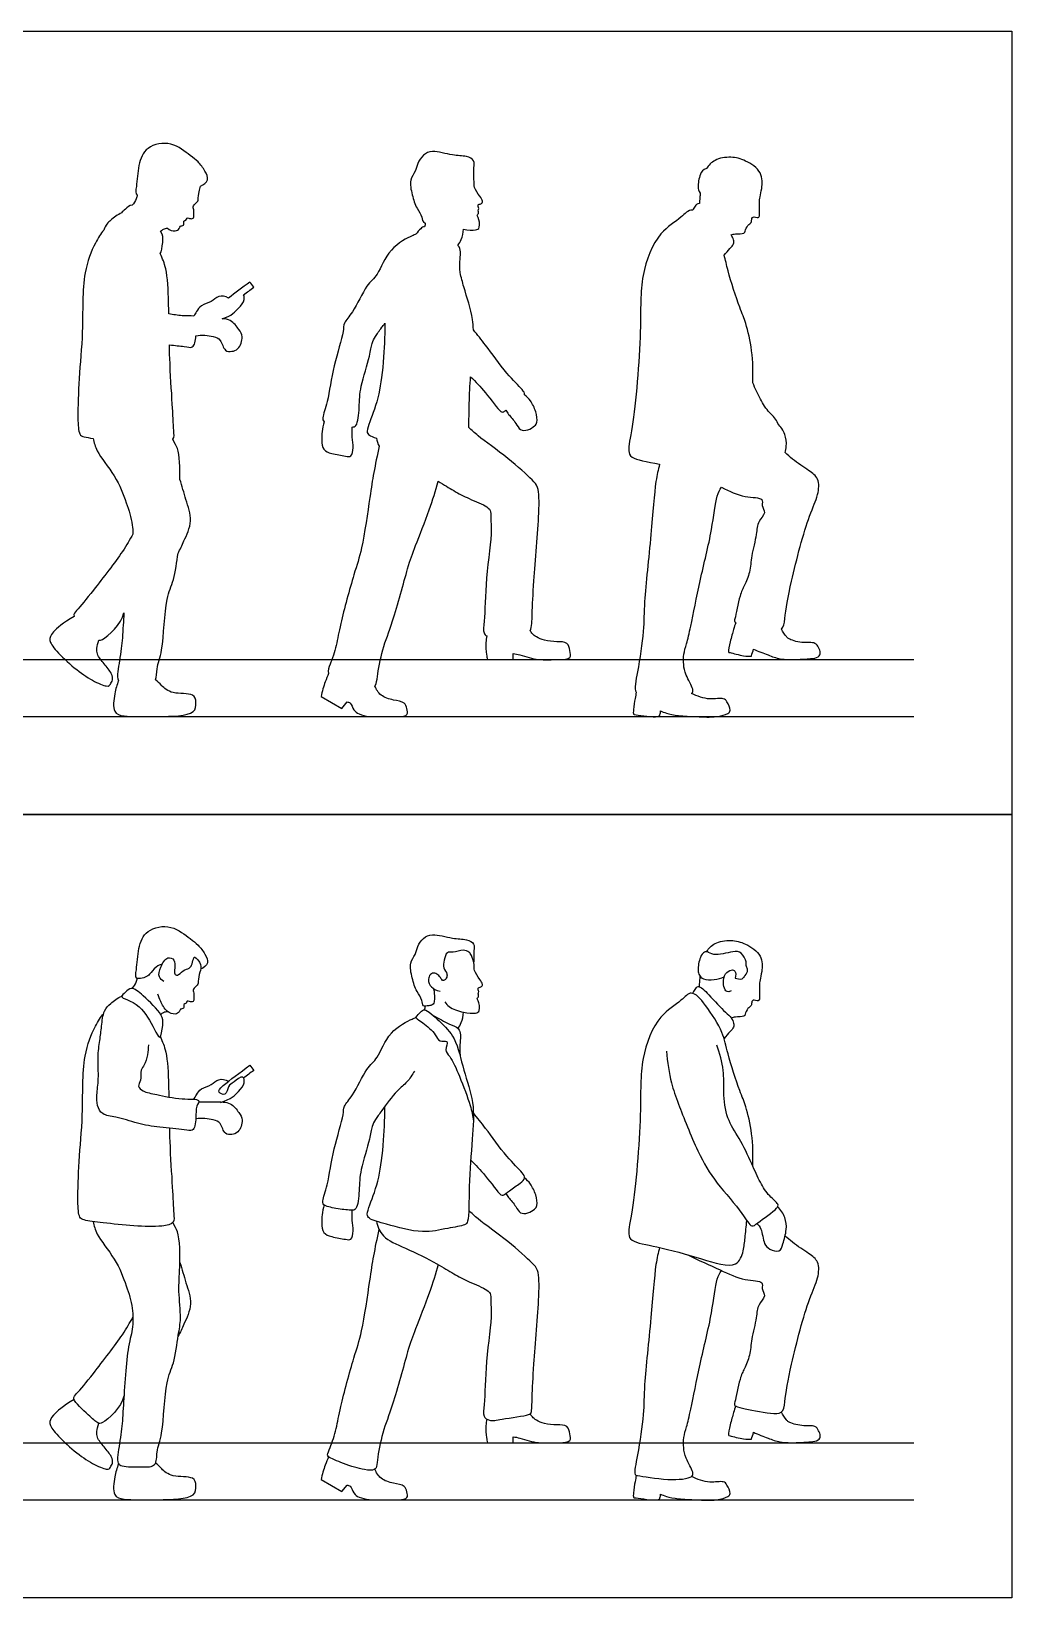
# Model space of a CAD drawing. Header units: millimetres. Extents: x 10.5 to 29.6, y 6 to 18.8.
# Drawn here: x 26.556 to 29.611, y 5.966 to 10.843 of the extents above; entities that cross this region are included whole.
import ezdxf

# ---------------------------------------------------------------- set-up
doc = ezdxf.new("R2010")
doc.units = ezdxf.units.MM
for name, color, linetype, true_color in [('AG-DIAGRAM', 7, 'Continuous', 0xfecc66), ('AG-GUIDE', 7, 'Continuous', 0xcccccc), ('AG-OUTLINE', 7, 'Continuous', 0x8000ff), ('AG-PEOPLE', 7, 'Continuous', 0x66ccff), ('X-VPRT', 6, 'Continuous', 0xff00ff)]:
    doc.layers.add(name, color=color, linetype=linetype, true_color=true_color)

msp = doc.modelspace()

# ---------------------------------------------------------------- linework, layer by layer
at = {"layer": 'AG-DIAGRAM'}
for p, q in [((20.4669, 8.7089), (29.3061, 8.7089)), ((20.4669, 6.2705), (29.3061, 6.2705))]:
    msp.add_line(p, q, dxfattribs=at)
at = {"layer": 'AG-GUIDE'}
for p, q in [((20.4669, 8.8867), (29.3061, 8.8867)), ((20.4669, 6.4483), (29.3061, 6.4483))]:
    msp.add_line(p, q, dxfattribs=at)
at = {"layer": 'AG-OUTLINE'}
for points in [[(27.4592, 8.7716), (27.5244, 8.7342)], [(27.5244, 8.7342), (27.5403, 8.7547)]]:
    msp.add_lwpolyline(points, dxfattribs=at)
for points, knots in [([(27.084, 10.3607), (27.0928, 10.3646), (27.1121, 10.3791), (27.0979, 10.4088), (27.0766, 10.4378), (27.0505, 10.4558), (26.9943, 10.5027), (26.9126, 10.4867), (26.8878, 10.4263), (26.886, 10.3644), (26.8797, 10.3367), (26.8862, 10.3327)], [-4.523717, -4.523717, -4.523717, -4.523717, -4.21559, -3.910239, -3.567328, -3.242212, -2.762706, -2.274379, -1.828509, -1.363153, -1.078795, -1.078795, -1.078795, -1.078795]), ([(27.9348, 10.3836), (27.9349, 10.3891), (27.9352, 10.4003), (27.9343, 10.4186), (27.9391, 10.4418), (27.9101, 10.4558), (27.8687, 10.4545), (27.8068, 10.4741), (27.7774, 10.4591), (27.7584, 10.4321), (27.7544, 10.4056), (27.7329, 10.3798), (27.7428, 10.3327), (27.7554, 10.2917), (27.7759, 10.2668), (27.7744, 10.2498), (27.7833, 10.2457)], [-5.556277, -5.556277, -5.556277, -5.556277, -5.318918, -5.06555, -4.802919, -4.505957, -4.11809, -3.654942, -3.333975, -3.008214, -2.709348, -2.386448, -1.991243, -1.602254, -1.273266, -1.02897, -1.02897, -1.02897, -1.02897]), ([(28.737, 10.2089), (28.7413, 10.21), (28.7488, 10.2128), (28.7788, 10.2118), (28.78, 10.2211), (28.7876, 10.2393), (28.7999, 10.2468), (28.8003, 10.2536), (28.8028, 10.2695), (28.8247, 10.2569), (28.8263, 10.2792), (28.8244, 10.308), (28.8264, 10.3278), (28.8335, 10.354), (28.8355, 10.4069), (28.7821, 10.4417), (28.7374, 10.4539), (28.6842, 10.4453), (28.667, 10.4255), (28.6601, 10.4154)], [-4.769434, -4.769434, -4.769434, -4.769434, -4.558585, -4.262767, -4.107294, -3.854503, -3.645616, -3.496564, -3.303695, -3.074432, -2.849199, -2.531401, -2.279141, -1.982906, -1.585036, -1.147693, -0.752336, -0.34682, 0, 0, 0, 0]), ([(28.6601, 10.4154), (28.6492, 10.4114), (28.638, 10.3979), (28.6319, 10.3579), (28.6352, 10.3467), (28.6403, 10.3387)], [2.742166, 2.742166, 2.742166, 2.742166, 3.062358, 3.506549, 3.785784, 3.785784, 3.785784, 3.785784]), ([(26.9803, 10.2296), (26.9879, 10.2234), (27.0044, 10.2184), (27.0186, 10.227), (27.0188, 10.2382), (27.0339, 10.2363), (27.0292, 10.2536), (27.0396, 10.2526), (27.0413, 10.2633), (27.0491, 10.2596), (27.0626, 10.2579), (27.0629, 10.2714), (27.064, 10.2864), (27.0575, 10.3001), (27.0762, 10.3106), (27.0765, 10.324), (27.079, 10.3421), (27.084, 10.3607)], [-6.6484, -6.6484, -6.6484, -6.6484, -6.351095, -6.127901, -5.954505, -5.767684, -5.563013, -5.407187, -5.241499, -5.086848, -4.887886, -4.694797, -4.457304, -4.247945, -4.001071, -3.788546, -3.475287, -3.475287, -3.475287, -3.475287]), ([(27.9031, 10.2267), (27.9178, 10.2235), (27.9398, 10.2223), (27.9565, 10.2299), (27.951, 10.2633), (27.9434, 10.2691), (27.9528, 10.2769), (27.9462, 10.2843), (27.9531, 10.2905), (27.9442, 10.3042), (27.9589, 10.3037), (27.9642, 10.3147), (27.9538, 10.3296), (27.9334, 10.3566), (27.9371, 10.3672), (27.9348, 10.3836)], [0.656167, 0.656167, 0.656167, 0.656167, 1.020836, 1.243303, 1.570122, 1.733301, 1.907717, 2.066576, 2.226342, 2.423666, 2.608881, 2.789969, 3.039382, 3.375373, 3.621451, 3.621451, 3.621451, 3.621451]), ([(26.8705, 10.3011), (26.8612, 10.3007), (26.8517, 10.2897), (26.8393, 10.2807), (26.8381, 10.2774)], [-0.5416748, -0.5416748, -0.5416748, -0.5416748, -0.2573467, -0.0228795, -0.0228795, -0.0228795, -0.0228795]), ([(26.8862, 10.3327), (26.8858, 10.3287), (26.8838, 10.3194), (26.8759, 10.3067), (26.8705, 10.3011)], [-0.4628835, -0.4628835, -0.4628835, -0.4628835, -0.2767603, 0, 0, 0, 0]), ([(28.6381, 10.3063), (28.6301, 10.3064), (28.6246, 10.2971), (28.6191, 10.2901), (28.6171, 10.2859)], [-0.4811045, -0.4811045, -0.4811045, -0.4811045, -0.2451627, 0, 0, 0, 0]), ([(28.6403, 10.3387), (28.64, 10.3338), (28.6394, 10.324), (28.6385, 10.3122), (28.6381, 10.3063)], [-0.461157, -0.461157, -0.461157, -0.461157, -0.2409336, 0, 0, 0, 0]), ([(26.8381, 10.2774), (26.8255, 10.2716), (26.802, 10.2541), (26.7888, 10.2405), (26.782, 10.2231)], [-9.5992691, -9.5992691, -9.5992691, -9.5992691, -9.2356886, -8.8964572, -8.8964572, -8.8964572, -8.8964572]), ([(27.7833, 10.2457), (27.7835, 10.2438), (27.7835, 10.2401), (27.7823, 10.2361), (27.7815, 10.2342)], [-0.2772294, -0.2772294, -0.2772294, -0.2772294, -0.1429034, 0, 0, 0, 0]), ([(28.6171, 10.2859), (28.602, 10.2865), (28.5798, 10.2576), (28.5063, 10.2183), (28.4501, 10.0745), (28.4595, 9.9143), (28.4342, 9.6195), (28.4135, 9.5401), (28.426, 9.51), (28.473, 9.5033), (28.5139, 9.4946)], [3.588314, 3.588314, 3.588314, 3.588314, 3.954439, 4.482075, 5.173382, 5.946021, 6.95299, 7.461171, 7.737761, 8.260112, 8.260112, 8.260112, 8.260112]), ([(26.782, 10.2231), (26.7734, 10.2133), (26.7498, 10.1744), (26.7138, 10.0863), (26.7189, 9.9048), (26.7041, 9.7672), (26.7007, 9.6455), (26.7034, 9.5873), (26.7188, 9.5797), (26.7381, 9.5766), (26.7496, 9.575)], [-8.727927, -8.727927, -8.727927, -8.727927, -8.408313, -7.86705, -7.101893, -6.407566, -5.772708, -5.365731, -5.137014, -4.893466, -4.893466, -4.893466, -4.893466]), ([(26.958, 10.1503), (26.9621, 10.1547), (26.9673, 10.191), (26.9668, 10.2077), (26.9595, 10.2202)], [-2.0521648, -2.0521648, -2.0521648, -2.0521648, -1.7304161, -1.3895742, -1.3895742, -1.3895742, -1.3895742]), ([(26.9595, 10.2202), (26.9622, 10.2228), (26.9684, 10.2272), (26.9763, 10.2292), (26.9803, 10.2296)], [0, 0, 0, 0, 0.1918265, 0.3898134, 0.3898134, 0.3898134, 0.3898134]), ([(27.755, 10.2107), (27.7508, 10.2091), (27.7417, 10.2059), (27.6664, 10.1677), (27.6385, 10.0822), (27.5985, 10.0537), (27.5613, 9.968), (27.5284, 9.9359), (27.5309, 9.9047), (27.4952, 9.7987), (27.4827, 9.6949), (27.4631, 9.6416), (27.4645, 9.6306), (27.4691, 9.6267)], [-9.366585, -9.366585, -9.366585, -9.366585, -9.155972, -8.647768, -8.110564, -7.707977, -7.157284, -6.781822, -6.482579, -5.879986, -5.266098, -4.851842, -4.64944, -4.64944, -4.64944, -4.64944]), ([(27.7815, 10.2342), (27.7765, 10.2347), (27.7695, 10.2272), (27.7586, 10.2173), (27.755, 10.2107)], [-0.4804116, -0.4804116, -0.4804116, -0.4804116, -0.2716809, 0, 0, 0, 0]), ([(27.8857, 10.1762), (27.8897, 10.1819), (27.8971, 10.1939), (27.9025, 10.2157), (27.9031, 10.2267)], [0, 0, 0, 0, 0.261607, 0.5910874, 0.5910874, 0.5910874, 0.5910874]), ([(28.7146, 10.1456), (28.7211, 10.1522), (28.7324, 10.1661), (28.7461, 10.1794), (28.7454, 10.1937), (28.7405, 10.2041), (28.737, 10.2089)], [-2.5672525, -2.5672525, -2.5672525, -2.5672525, -2.2647343, -2.0221136, -1.8178962, -1.5789607, -1.5789607, -1.5789607, -1.5789607]), ([(26.9849, 9.9627), (26.9847, 9.9743), (26.9836, 10.0291), (26.9803, 10.1017), (26.9651, 10.1351), (26.958, 10.1503)], [-1.15354, -1.15354, -1.15354, -1.15354, -0.998365, -0.406993, 0, 0, 0, 0]), ([(27.8923, 10.0913), (27.8916, 10.1054), (27.891, 10.1336), (27.8955, 10.1553), (27.891, 10.1705), (27.8857, 10.1762)], [-1.6557653, -1.6557653, -1.6557653, -1.6557653, -1.2789516, -1.0057264, -0.7409703, -0.7409703, -0.7409703, -0.7409703]), ([(28.8039, 9.7486), (28.8058, 9.7818), (28.8038, 9.8459), (28.784, 9.9344), (28.763, 9.9813), (28.7278, 10.0889), (28.7193, 10.1307), (28.7146, 10.1456)], [0, 0, 0, 0, 0.571698, 1.103036, 1.525579, 2.151107, 2.493263, 2.493263, 2.493263, 2.493263]), ([(27.2179, 10.0222), (27.2285, 10.03), (27.2391, 10.0379), (27.2497, 10.0457), (27.2457, 10.0511), (27.2417, 10.0566), (27.2377, 10.062), (27.2142, 10.0446), (27.1906, 10.0271), (27.1713, 10.0122)], [-0.5788311, -0.5788311, -0.5788311, -0.5788311, -0.448875, -0.448875, -0.448875, -0.3825091, -0.3825091, -0.3825091, -0.0940415, -0.0940415, -0.0940415, -0.0940415]), ([(27.9338, 9.9132), (27.9335, 9.9241), (27.9299, 9.9698), (27.9085, 10.026), (27.8962, 10.0767), (27.8923, 10.0913)], [-2.748469, -2.748469, -2.748469, -2.748469, -2.568371, -1.980889, -1.732727, -1.732727, -1.732727, -1.732727]), ([(27.1713, 10.0122), (27.1612, 10.0173), (27.138, 10.0218), (27.119, 9.9983), (27.0845, 9.992), (27.0709, 9.9699), (27.0651, 9.9608), (27.0627, 9.9559)], [-1.455202, -1.455202, -1.455202, -1.455202, -1.144506, -0.841789, -0.510871, -0.229695, 0, 0, 0, 0]), ([(27.1511, 9.9474), (27.181, 9.9571), (27.2012, 9.9805), (27.2218, 10.0018), (27.2201, 10.0187), (27.2179, 10.0222)], [-2.2972809, -2.2972809, -2.2972809, -2.2972809, -1.9171549, -1.5905599, -1.4176359, -1.4176359, -1.4176359, -1.4176359]), ([(27.0627, 9.9559), (27.0529, 9.9567), (27.0248, 9.9561), (26.9982, 9.9602), (26.9849, 9.9627)], [-2.8534275, -2.8534275, -2.8534275, -2.8534275, -2.621787, -2.3662429, -2.3662429, -2.3662429, -2.3662429]), ([(27.0691, 9.8945), (27.0867, 9.8986), (27.1232, 9.8933), (27.1476, 9.8844), (27.1573, 9.8448), (27.1816, 9.8456), (27.2034, 9.8508), (27.2191, 9.8928), (27.2027, 9.914), (27.1826, 9.9435), (27.1602, 9.9469), (27.1511, 9.9474)], [-3.365764, -3.365764, -3.365764, -3.365764, -2.944571, -2.660038, -2.323516, -2.06912, -1.805507, -1.449906, -1.158766, -0.803539, -0.582138, -0.582138, -0.582138, -0.582138]), ([(27.5558, 9.6105), (27.5609, 9.6106), (27.5738, 9.6139), (27.579, 9.6771), (27.5794, 9.7356), (27.6125, 9.8293), (27.616, 9.87), (27.6292, 9.8938), (27.6419, 9.9117), (27.6546, 9.929), (27.6579, 9.9334)], [-3.871631, -3.871631, -3.871631, -3.871631, -3.684262, -3.25349, -2.786265, -2.221294, -1.857188, -1.576204, -1.238793, -1.130559, -1.130559, -1.130559, -1.130559]), ([(27.6579, 9.9334), (27.6579, 9.917), (27.6576, 9.8839), (27.6504, 9.761), (27.6306, 9.6719), (27.5984, 9.5996), (27.6069, 9.5849), (27.6221, 9.579), (27.6317, 9.576)], [-8.970678, -8.970678, -8.970678, -8.970678, -8.568636, -7.942572, -7.364477, -6.881439, -6.664104, -6.443192, -6.443192, -6.443192, -6.443192]), ([(28.0933, 9.7111), (28.094, 9.716), (28.0844, 9.7308), (28.0341, 9.778), (27.9729, 9.866), (27.9466, 9.8972), (27.9338, 9.9132)], [2.040962, 2.040962, 2.040962, 2.040962, 2.278722, 2.757522, 3.355959, 3.804972, 3.804972, 3.804972, 3.804972]), ([(26.9867, 9.8661), (27.0035, 9.8646), (27.0349, 9.8617), (27.059, 9.8552), (27.067, 9.8729), (27.0688, 9.8866), (27.0691, 9.8945)], [-4.739984, -4.739984, -4.739984, -4.739984, -4.42548, -4.137191, -3.910254, -3.66376, -3.66376, -3.66376, -3.66376]), ([(26.9977, 9.5728), (27.0026, 9.5792), (26.9991, 9.6037), (26.9961, 9.6883), (26.9889, 9.7857), (26.987, 9.8523), (26.9867, 9.8661)], [-3.257516, -3.257516, -3.257516, -3.257516, -2.959931, -2.437706, -1.749376, -1.571453, -1.571453, -1.571453, -1.571453]), ([(27.9194, 9.6094), (27.9203, 9.6307), (27.9203, 9.6869), (27.9233, 9.7403), (27.9252, 9.7671)], [-4.2295079, -4.2295079, -4.2295079, -4.2295079, -3.8756351, -3.4938566, -3.4938566, -3.4938566, -3.4938566]), ([(27.9252, 9.7671), (27.9411, 9.7508), (27.9692, 9.7233), (28.0166, 9.6571), (28.0259, 9.6561), (28.0319, 9.6603), (28.0353, 9.6629)], [0, 0, 0, 0, 0.473181, 0.970403, 1.127031, 1.268795, 1.268795, 1.268795, 1.268795]), ([(28.0353, 9.6629), (28.0379, 9.6585), (28.0429, 9.6495), (28.0674, 9.6229), (28.0775, 9.5992), (28.1046, 9.5994), (28.1247, 9.6135), (28.1348, 9.6251), (28.1296, 9.6598), (28.1129, 9.6928), (28.1, 9.7055), (28.0933, 9.7111)], [0, 0, 0, 0, 0.224523, 0.567441, 0.84835, 1.12302, 1.404225, 1.616704, 1.944449, 2.296702, 2.590185, 2.590185, 2.590185, 2.590185]), ([(28.8819, 9.6211), (28.879, 9.6356), (28.8527, 9.6553), (28.8272, 9.6961), (28.8124, 9.7298), (28.8039, 9.7486)], [4.248513, 4.248513, 4.248513, 4.248513, 4.634538, 5.092546, 5.550842, 5.550842, 5.550842, 5.550842]), ([(27.4691, 9.6267), (27.466, 9.6168), (27.4617, 9.5961), (27.4609, 9.5703), (27.4642, 9.5373), (27.4926, 9.5269), (27.5338, 9.5203), (27.5549, 9.5159), (27.5609, 9.548), (27.5554, 9.5784), (27.5557, 9.5999), (27.5558, 9.6105)], [0, 0, 0, 0, 0.319183, 0.616274, 0.92531, 1.226562, 1.603607, 1.837231, 2.131468, 2.459719, 2.782445, 2.782445, 2.782445, 2.782445]), ([(28.111, 8.9762), (28.1162, 8.9883), (28.1167, 9.0361), (28.1216, 9.132), (28.1396, 9.3361), (28.1385, 9.4228), (28.1158, 9.448), (28.042, 9.5154), (27.9484, 9.5808), (27.929, 9.6005), (27.9194, 9.6094)], [6.631971, 6.631971, 6.631971, 6.631971, 7.033816, 7.632519, 8.484186, 9.008781, 9.323375, 9.911572, 10.542915, 10.910119, 10.910119, 10.910119, 10.910119]), ([(28.905, 9.5307), (28.9065, 9.5373), (28.9104, 9.5578), (28.9068, 9.5883), (28.8914, 9.6118), (28.8819, 9.6211)], [1.7476562, 1.7476562, 1.7476562, 1.7476562, 1.916809, 2.2677291, 2.6299853, 2.6299853, 2.6299853, 2.6299853]), ([(26.7496, 9.575), (26.7526, 9.5618), (26.7573, 9.5332), (26.8208, 9.459), (26.8529, 9.3764), (26.8703, 9.32), (26.8728, 9.2866), (26.873, 9.2773)], [0, 0, 0, 0, 0.365102, 0.921594, 1.469153, 1.954638, 2.148174, 2.148174, 2.148174, 2.148174]), ([(27.0193, 9.4476), (27.0199, 9.4818), (27.0181, 9.542), (27.0036, 9.5587), (26.9977, 9.5728)], [10.0054942, 10.0054942, 10.0054942, 10.0054942, 10.5343404, 10.7811953, 10.7811953, 10.7811953, 10.7811953]), ([(27.6403, 9.5504), (27.6341, 9.5232), (27.6225, 9.4656), (27.6112, 9.3926), (27.588, 9.2285), (27.5616, 9.1559), (27.5185, 8.9983), (27.5087, 8.9343), (27.4897, 8.8742), (27.4799, 8.8536), (27.4827, 8.8429)], [-9.522228, -9.522228, -9.522228, -9.522228, -8.980515, -8.453618, -7.708309, -7.151718, -6.410583, -5.913618, -5.448888, -5.156242, -5.156242, -5.156242, -5.156242]), ([(28.8934, 8.9816), (28.9018, 8.9873), (28.9034, 9.0208), (28.9235, 9.1347), (28.9758, 9.3328), (29.0091, 9.394), (29.0124, 9.4519), (28.9774, 9.4763), (28.9356, 9.5038), (28.9124, 9.5238), (28.905, 9.5307)], [5.994645, 5.994645, 5.994645, 5.994645, 6.321746, 6.931735, 7.756882, 8.242068, 8.640109, 8.996434, 9.445169, 9.666023, 9.666023, 9.666023, 9.666023]), ([(28.5139, 9.4946), (28.5096, 9.4769), (28.4992, 9.4384), (28.4887, 9.2731), (28.464, 9.0686), (28.4663, 8.9774), (28.4476, 8.8566), (28.4344, 8.7953), (28.4414, 8.785)], [0, 0, 0, 0, 0.436673, 1.197097, 2.051303, 2.622124, 3.287112, 3.749081, 3.749081, 3.749081, 3.749081]), ([(27.0139, 9.2176), (27.0206, 9.23), (27.0316, 9.2556), (27.0623, 9.3195), (27.0367, 9.3847), (27.0264, 9.4269), (27.0193, 9.4476)], [-1.773152, -1.773152, -1.773152, -1.773152, -1.400977, -0.934746, -0.464593, 0, 0, 0, 0]), ([(27.6271, 8.804), (27.6326, 8.8132), (27.6343, 8.8368), (27.6503, 8.9238), (27.6844, 9.0025), (27.7282, 9.1726), (27.7515, 9.238), (27.7991, 9.354), (27.8155, 9.4115), (27.8238, 9.4415)], [-3.908331, -3.908331, -3.908331, -3.908331, -3.61063, -3.067393, -2.492417, -1.726361, -1.212639, -0.569771, 0, 0, 0, 0]), ([(27.8238, 9.4415), (27.8427, 9.4308), (27.8727, 9.4116), (27.9184, 9.3873), (27.9766, 9.3651), (27.9898, 9.3477), (27.9862, 9.3204), (27.9937, 9.2876), (27.9709, 9.1382), (27.97, 9.0117), (27.9623, 8.9723), (27.972, 8.9622), (27.9757, 8.9599)], [1.541519, 1.541519, 1.541519, 1.541519, 1.961138, 2.383917, 2.829413, 3.080052, 3.359745, 3.684221, 4.389393, 5.053268, 5.39935, 5.557745, 5.557745, 5.557745, 5.557745]), ([(28.6135, 8.7813), (28.6181, 8.7847), (28.6198, 8.7961), (28.5938, 8.8386), (28.5883, 8.8698), (28.5878, 8.9038), (28.5989, 8.9375), (28.6128, 8.9947), (28.639, 9.1363), (28.6779, 9.2823), (28.6887, 9.395), (28.7016, 9.4141), (28.7064, 9.4229)], [4.855537, 4.855537, 4.855537, 4.855537, 5.064541, 5.462608, 5.795019, 6.12053, 6.453485, 6.885748, 7.573389, 8.30685, 8.897276, 9.213047, 9.213047, 9.213047, 9.213047]), ([(28.7064, 9.4229), (28.7321, 9.4107), (28.7737, 9.3895), (28.8408, 9.3921), (28.8296, 9.3652), (28.8482, 9.3421), (28.8176, 9.3165), (28.8174, 9.2748), (28.7986, 9.2095), (28.7973, 9.1601), (28.7781, 9.1161), (28.763, 9.0884), (28.7498, 9.0141), (28.746, 9.0053), (28.7512, 9.0009)], [0.629546, 0.629546, 0.629546, 0.629546, 1.135042, 1.554875, 1.800646, 2.08381, 2.410508, 2.783368, 3.259966, 3.674278, 4.059724, 4.403867, 4.874082, 5.058401, 5.058401, 5.058401, 5.058401]), ([(26.873, 9.2773), (26.8626, 9.2588), (26.8425, 9.2218), (26.7521, 9.1043), (26.7011, 9.0416), (26.6876, 9.0294), (26.6898, 9.0208)], [-3.558986, -3.558986, -3.558986, -3.558986, -3.096096, -2.384126, -1.858986, -1.609079, -1.609079, -1.609079, -1.609079]), ([(26.9436, 8.8234), (26.9474, 8.8322), (26.9463, 8.8653), (26.9688, 8.9149), (26.9719, 9.0782), (27.0023, 9.1293), (27.0099, 9.1924), (27.0139, 9.2176)], [6.025754, 6.025754, 6.025754, 6.025754, 6.326292, 6.774963, 7.492277, 7.954638, 8.468324, 8.468324, 8.468324, 8.468324]), ([(26.7668, 8.9471), (26.7699, 8.9461), (26.785, 8.9479), (26.8377, 8.9972), (26.845, 9.0319)], [-0.7546021, -0.7546021, -0.7546021, -0.7546021, -0.5905156, 0, 0, 0, 0]), ([(26.845, 9.0319), (26.8442, 9.0181), (26.8413, 8.9688), (26.8389, 8.9264), (26.8255, 8.8518), (26.8244, 8.8282), (26.8284, 8.8204)], [3.48252, 3.48252, 3.48252, 3.48252, 3.660399, 4.164553, 4.665784, 4.969862, 4.969862, 4.969862, 4.969862]), ([(27.9757, 8.9599), (27.9743, 8.9531), (27.9716, 8.9403), (27.974, 8.9018), (27.9764, 8.8919), (27.9776, 8.8867), (28.0044, 8.8867), (28.0313, 8.8867), (28.0582, 8.8867), (28.0582, 8.8929), (28.0582, 8.899), (28.0582, 8.9051), (28.0651, 8.904), (28.0787, 8.9015), (28.1093, 8.8922), (28.137, 8.8846), (28.1989, 8.8866), (28.2397, 8.8879), (28.2347, 8.9148), (28.2291, 8.9421), (28.1926, 8.9416), (28.1561, 8.9445), (28.1303, 8.9555), (28.1178, 8.9664), (28.113, 8.9729), (28.111, 8.9762)], [0, 0, 0, 0, 0.260411, 0.609121, 0.837817, 0.837817, 0.837817, 1.351968, 1.351968, 1.351968, 1.597893, 1.597893, 1.597893, 1.860405, 2.176511, 2.488699, 2.948146, 3.278957, 3.540159, 3.822545, 4.145379, 4.501487, 4.801047, 5.029396, 5.224993, 5.224993, 5.224993, 5.224993]), ([(28.7512, 9.0009), (28.7488, 8.9942), (28.7439, 8.98), (28.7342, 8.9444), (28.7254, 8.9092), (28.7346, 8.9083), (28.7774, 8.8961), (28.792, 8.8972), (28.8002, 8.8975), (28.8023, 8.9047), (28.8044, 8.9119), (28.8065, 8.9191), (28.8213, 8.9122), (28.852, 8.9007), (28.8894, 8.8865), (28.9396, 8.8863), (28.9823, 8.889), (29.0089, 8.8919), (29.017, 8.9082), (29.0088, 8.9242), (28.9994, 8.9424), (28.9575, 8.9358), (28.915, 8.9502), (28.9093, 8.9579), (28.8972, 8.9731), (28.8934, 8.9816)], [0, 0, 0, 0, 0.265938, 0.628459, 0.950127, 1.090676, 1.466611, 1.750479, 1.750479, 1.750479, 2.022112, 2.022112, 2.022112, 2.422781, 2.784834, 3.188795, 3.570548, 3.853717, 4.069979, 4.307212, 4.54238, 4.907764, 5.283335, 5.462673, 5.765779, 5.765779, 5.765779, 5.765779]), ([(27.4827, 8.8429), (27.4789, 8.8344), (27.4715, 8.817), (27.4625, 8.7869), (27.4592, 8.7716)], [0, 0, 0, 0, 0.3042693, 0.697096, 0.697096, 0.697096, 0.697096]), ([(26.8284, 8.8204), (26.8229, 8.8075), (26.8157, 8.7828), (26.8081, 8.7196), (26.85, 8.7078), (26.9462, 8.7093), (27.0683, 8.7105), (27.0698, 8.7523), (27.0665, 8.7836), (26.9918, 8.7772), (26.9587, 8.8082), (26.9509, 8.8185), (26.9436, 8.8234)], [0, 0, 0, 0, 0.371944, 0.794727, 1.120054, 1.706469, 2.310489, 2.617761, 2.900328, 3.279649, 3.638506, 4.023787, 4.023787, 4.023787, 4.023787]), ([(27.5403, 8.7547), (27.5436, 8.7539), (27.5518, 8.7529), (27.5604, 8.7277), (27.5776, 8.7157), (27.6106, 8.7074), (27.6533, 8.7099), (27.6988, 8.7078), (27.7316, 8.7113), (27.727, 8.7345), (27.7202, 8.7546), (27.684, 8.7598), (27.6433, 8.7718), (27.6311, 8.7935), (27.6271, 8.804)], [0, 0, 0, 0, 0.181829, 0.463034, 0.723562, 1.050456, 1.429314, 1.827773, 2.12013, 2.363724, 2.614286, 2.948353, 3.319683, 3.653158, 3.653158, 3.653158, 3.653158]), ([(28.4414, 8.785), (28.44, 8.7784), (28.4373, 8.7657), (28.4324, 8.7324), (28.4313, 8.7146), (28.441, 8.7153), (28.5094, 8.704), (28.5154, 8.7145), (28.5175, 8.7226), (28.5169, 8.7264)], [0, 0, 0, 0, 0.256981, 0.594909, 0.812433, 0.972659, 1.443033, 1.621244, 1.814843, 1.814843, 1.814843, 1.814843]), ([(28.5169, 8.7264), (28.5228, 8.7238), (28.5353, 8.7187), (28.5746, 8.7103), (28.6286, 8.7094), (28.6893, 8.7054), (28.7261, 8.717), (28.7377, 8.728), (28.7242, 8.756), (28.713, 8.7689), (28.6671, 8.7588), (28.6311, 8.7723), (28.6135, 8.7813)], [0, 0, 0, 0, 0.25119, 0.606841, 1.035921, 1.488962, 1.834884, 2.034584, 2.337371, 2.561494, 2.932602, 3.373537, 3.373537, 3.373537, 3.373537])]:
    msp.add_open_spline(points, degree=3, knots=knots, dxfattribs=at)
for points in [[(27.6317, 9.576), (27.6338, 9.5673), (27.6364, 9.5585), (27.6403, 9.5504)], [(26.6898, 9.0208), (26.6538, 9.0005), (26.6188, 8.9674), (26.6101, 8.9481), (26.628, 8.9178), (26.6915, 8.8575), (26.7485, 8.8189), (26.7973, 8.7991), (26.8023, 8.8101), (26.8106, 8.8221), (26.8102, 8.841), (26.783, 8.8741), (26.7578, 8.9024), (26.7605, 8.927), (26.7668, 8.9471)]]:
    msp.add_open_spline(points, degree=3, dxfattribs=at)
at = {"layer": 'AG-PEOPLE'}
for p, q in [((27.4592, 6.3332), (27.5244, 6.2958)), ((27.5244, 6.2958), (27.5403, 6.3163))]:
    msp.add_line(p, q, dxfattribs=at)
msp.add_lwpolyline([(27.1432, 7.5379), (27.1416, 7.54)], dxfattribs=at)
for points, knots in [([(26.9643, 7.9384), (26.9597, 7.9371), (26.9507, 7.9346), (26.9275, 7.9126), (26.9231, 7.9002), (26.8767, 7.8855), (26.886, 7.926), (26.8878, 7.9879), (26.9126, 8.0483), (26.9943, 8.0643), (27.0505, 8.0174), (27.0766, 7.9994), (27.0979, 7.9704), (27.1121, 7.9407), (27.0928, 7.9262), (27.084, 7.9223)], [0, 0, 0, 0, 0.21664, 0.528671, 0.748456, 1.093039, 1.376222, 1.839653, 2.28368, 2.769988, 3.247511, 3.571282, 3.912776, 4.216864, 4.523717, 4.523717, 4.523717, 4.523717]), ([(27.8098, 7.8616), (27.812, 7.8522), (27.813, 7.8337), (27.8113, 7.8174), (27.806, 7.8103), (27.795, 7.809), (27.7738, 7.8044), (27.7759, 7.8284), (27.7554, 7.8533), (27.7428, 7.8943), (27.7329, 7.9414), (27.7544, 7.9672), (27.7584, 7.9937), (27.7774, 8.0207), (27.8068, 8.0357), (27.8687, 8.0161), (27.9101, 8.0174), (27.9391, 8.0034), (27.9343, 7.9802), (27.9352, 7.9619), (27.9349, 7.9507), (27.9348, 7.9452)], [0, 0, 0, 0, 0.307717, 0.535327, 0.690378, 0.884007, 1.117585, 1.357099, 1.679648, 2.061023, 2.448493, 2.765072, 3.058089, 3.377473, 3.692158, 4.14624, 4.526516, 4.817665, 5.075155, 5.323564, 5.556277, 5.556277, 5.556277, 5.556277]), ([(28.6601, 7.977), (28.667, 7.9871), (28.6842, 8.0069), (28.7374, 8.0155), (28.7821, 8.0033), (28.8355, 7.9685), (28.8335, 7.9156), (28.8264, 7.8894), (28.8244, 7.8696), (28.8263, 7.8408), (28.8247, 7.8185), (28.8028, 7.8311), (28.8003, 7.8152), (28.7999, 7.8084), (28.7876, 7.8009), (28.78, 7.7827), (28.7788, 7.7734), (28.7488, 7.7744), (28.7413, 7.7716), (28.737, 7.7705)], [0, 0, 0, 0, 0.34682, 0.752336, 1.147693, 1.585036, 1.982906, 2.279141, 2.531401, 2.849199, 3.074432, 3.303695, 3.496564, 3.645616, 3.854503, 4.107294, 4.262767, 4.558585, 4.769434, 4.769434, 4.769434, 4.769434]), ([(26.9697, 7.8842), (26.9638, 7.8877), (26.9506, 7.8982), (26.9576, 7.9288), (26.9784, 7.9639), (27.0055, 7.9532), (27.0036, 7.9259), (27.0009, 7.9079), (27.013, 7.9003), (27.0283, 7.9205), (27.0502, 7.9239), (27.0584, 7.938), (27.0615, 7.9575), (27.0667, 7.9628), (27.09, 7.9357), (27.0804, 7.9138), (27.0765, 7.8856), (27.0762, 7.8722), (27.0575, 7.8617), (27.064, 7.848), (27.0629, 7.833), (27.0626, 7.8195), (27.0491, 7.8212), (27.0413, 7.8249), (27.0396, 7.8142), (27.0292, 7.8152), (27.0339, 7.7979), (27.0188, 7.7998), (27.0186, 7.7886), (27.0042, 7.7798), (26.9758, 7.7887), (26.9592, 7.8225), (26.953, 7.8372), (26.9506, 7.8449)], [0, 0, 0, 0, 0.259277, 0.571553, 0.918576, 1.171448, 1.460376, 1.699867, 1.87023, 2.141026, 2.404758, 2.630715, 2.883343, 2.996954, 3.305576, 3.587696, 3.889858, 4.094854, 4.332982, 4.534925, 4.764004, 4.950253, 5.142167, 5.291339, 5.451158, 5.601463, 5.798884, 5.979087, 6.146339, 6.361628, 6.658292, 7.003894, 7.286677, 7.286677, 7.286677, 7.286677]), ([(27.8445, 7.8209), (27.8486, 7.8153), (27.8572, 7.8032), (27.9024, 7.7859), (27.9398, 7.7839), (27.9565, 7.7915), (27.951, 7.8249), (27.9434, 7.8307), (27.9528, 7.8385), (27.9462, 7.8459), (27.9531, 7.8521), (27.9442, 7.8658), (27.9589, 7.8653), (27.9642, 7.8763), (27.9538, 7.8912), (27.9334, 7.9182), (27.9393, 7.9348), (27.9283, 7.9662), (27.9209, 7.9757), (27.9016, 7.9854), (27.8714, 7.9727), (27.8498, 7.979), (27.8421, 7.95), (27.838, 7.9263), (27.8545, 7.9086), (27.85, 7.8948), (27.8445, 7.8872), (27.8366, 7.886), (27.833, 7.8947), (27.8241, 7.9058), (27.8105, 7.9134), (27.7952, 7.9038), (27.7933, 7.8878), (27.7962, 7.875), (27.8034, 7.8677), (27.8162, 7.855), (27.8306, 7.854)], [0, 0, 0, 0, 0.266279, 0.670365, 1.030118, 1.249586, 1.571998, 1.732976, 1.905041, 2.061758, 2.21937, 2.414034, 2.596752, 2.775397, 3.021448, 3.352909, 3.595669, 3.922604, 4.127442, 4.381822, 4.713868, 4.96141, 5.254004, 5.543403, 5.813609, 6.023361, 6.198932, 6.343044, 6.510698, 6.734027, 6.953494, 7.181356, 7.411353, 7.614715, 7.808211, 8.087756, 8.087756, 8.087756, 8.087756]), ([(28.7493, 7.895), (28.7663, 7.8891), (28.7743, 7.8942), (28.7807, 7.9022), (28.7913, 7.9195), (28.7824, 7.9309), (28.7857, 7.9455), (28.7693, 7.9774), (28.7418, 7.9787), (28.6827, 7.9618), (28.664, 7.978), (28.6523, 7.9767), (28.638, 7.9595), (28.6319, 7.9195), (28.6365, 7.9038), (28.6501, 7.8891), (28.6848, 7.8887), (28.7054, 7.8941), (28.7155, 7.8985)], [0, 0, 0, 0, 0.219204, 0.424462, 0.686293, 0.899661, 1.1318, 1.475574, 1.791078, 2.266345, 2.551021, 2.736612, 3.017787, 3.407852, 3.65306, 3.909104, 4.26246, 4.616016, 4.616016, 4.616016, 4.616016]), ([(28.737, 7.8555), (28.7262, 7.8488), (28.7151, 7.859), (28.7121, 7.8794), (28.7156, 7.9097), (28.7364, 7.9212), (28.7517, 7.9194), (28.7519, 7.9017), (28.7493, 7.895)], [0, 0, 0, 0, 0.250398, 0.546691, 0.889588, 1.185177, 1.401578, 1.699155, 1.699155, 1.699155, 1.699155]), ([(26.8379, 7.838), (26.8381, 7.8415), (26.8513, 7.8508), (26.8686, 7.871), (26.9072, 7.8384), (26.9664, 7.7825), (26.9674, 7.7517), (26.959, 7.6956), (26.9389, 7.7395), (26.8918, 7.8243), (26.8374, 7.8301), (26.8379, 7.838)], [0, 0, 0, 0, 0.242182, 0.50812, 0.888153, 1.402676, 1.736778, 2.085343, 2.379775, 2.815419, 3.361041, 3.361041, 3.361041, 3.361041]), ([(26.8705, 7.8627), (26.8759, 7.8683), (26.8838, 7.881), (26.8858, 7.8903), (26.8862, 7.8943)], [0, 0, 0, 0, 0.2767603, 0.4628835, 0.4628835, 0.4628835, 0.4628835]), ([(28.6171, 7.8475), (28.6191, 7.8517), (28.6246, 7.8587), (28.6348, 7.8762), (28.6702, 7.8405), (28.7169, 7.7887), (28.7374, 7.7726), (28.7454, 7.7553), (28.7461, 7.741), (28.7324, 7.7277), (28.7211, 7.7138), (28.7146, 7.7072)], [0, 0, 0, 0, 0.215737, 0.42336, 0.793684, 1.289257, 1.578961, 1.817896, 2.022114, 2.264734, 2.567252, 2.567252, 2.567252, 2.567252]), ([(28.6381, 7.8679), (28.6385, 7.8738), (28.6394, 7.8856), (28.64, 7.8954), (28.6403, 7.9003)], [0, 0, 0, 0, 0.2409336, 0.461157, 0.461157, 0.461157, 0.461157]), ([(26.9212, 7.6867), (26.921, 7.6765), (26.9188, 7.6571), (26.9107, 7.6233), (26.8946, 7.6098), (26.901, 7.5761), (26.8856, 7.5576), (26.9059, 7.5397), (26.9501, 7.5324), (27.0195, 7.5151), (27.088, 7.5204), (27.0684, 7.4946), (27.0701, 7.461), (27.0675, 7.4356), (27.059, 7.4168), (27.0296, 7.4248), (26.9546, 7.4295), (26.8883, 7.4404), (26.8226, 7.464), (26.7766, 7.4667), (26.7605, 7.4989), (26.7594, 7.5323), (26.768, 7.5821), (26.7618, 7.6477), (26.7702, 7.7003), (26.7753, 7.7434), (26.7807, 7.7936), (26.802, 7.8157), (26.8255, 7.8332), (26.8381, 7.839)], [0, 0, 0, 0, 0.316453, 0.646341, 0.89711, 1.217702, 1.472453, 1.727582, 2.108771, 2.621787, 3.032224, 3.27654, 3.61589, 3.910254, 4.137191, 4.42548, 4.924256, 5.40689, 5.885235, 6.258176, 6.573836, 6.901546, 7.307939, 7.775704, 8.191588, 8.575612, 8.967879, 9.272637, 9.599269, 9.599269, 9.599269, 9.599269]), ([(27.7815, 7.7958), (27.7823, 7.7977), (27.7835, 7.8017), (27.7835, 7.8054), (27.7833, 7.8073)], [0, 0, 0, 0, 0.1429034, 0.2772294, 0.2772294, 0.2772294, 0.2772294]), ([(28.8039, 7.3102), (28.8058, 7.3434), (28.8038, 7.4075), (28.784, 7.496), (28.763, 7.5429), (28.7243, 7.661), (28.7136, 7.7251), (28.6617, 7.8075), (28.6131, 7.8625), (28.5798, 7.8192), (28.5063, 7.7799), (28.4501, 7.6361), (28.4595, 7.4759), (28.4342, 7.1811), (28.4135, 7.1017), (28.426, 7.0716), (28.5143, 7.059), (28.6369, 7.0231), (28.7562, 6.9853), (28.7761, 7.047), (28.7801, 7.0855), (28.7841, 7.1223), (28.7852, 7.1405)], [0, 0, 0, 0, 0.571698, 1.103036, 1.525579, 2.151107, 2.628366, 3.197782, 3.635369, 3.99443, 4.511886, 5.189856, 5.947588, 6.935129, 7.433506, 7.70476, 8.217032, 8.90418, 9.496286, 9.889005, 10.255366, 10.678935, 10.678935, 10.678935, 10.678935]), ([(26.9867, 7.4277), (26.987, 7.4139), (26.9889, 7.3473), (26.9961, 7.2499), (26.9991, 7.1653), (27.004, 7.1304), (26.9591, 7.1196), (26.8745, 7.122), (26.7846, 7.1324), (26.7223, 7.1396), (26.7034, 7.1489), (26.7007, 7.2071), (26.7041, 7.3288), (26.7189, 7.4664), (26.7138, 7.6479), (26.7498, 7.736), (26.7734, 7.7749), (26.782, 7.7847)], [1.571453, 1.571453, 1.571453, 1.571453, 1.748653, 2.434185, 2.954286, 3.250661, 3.59674, 4.132171, 4.695143, 5.137014, 5.365731, 5.772708, 6.407566, 7.101893, 7.86705, 8.408313, 8.727927, 8.727927, 8.727927, 8.727927]), ([(26.9595, 7.7818), (26.9622, 7.7844), (26.9684, 7.7888), (26.9763, 7.7908), (26.9803, 7.7912)], [0, 0, 0, 0, 0.1918265, 0.3898134, 0.3898134, 0.3898134, 0.3898134]), ([(27.7499, 7.6054), (27.7434, 7.5935), (27.7277, 7.569), (27.6949, 7.5454), (27.6488, 7.483), (27.6292, 7.4554), (27.616, 7.4316), (27.6125, 7.3909), (27.5794, 7.2972), (27.579, 7.2387), (27.5735, 7.1727), (27.5502, 7.1713), (27.507, 7.1767), (27.4654, 7.1857), (27.4631, 7.2032), (27.4827, 7.2565), (27.4952, 7.3603), (27.5309, 7.4663), (27.5284, 7.4975), (27.5613, 7.5296), (27.5985, 7.6153), (27.6385, 7.6438), (27.6664, 7.7293), (27.7417, 7.7675), (27.7508, 7.7707), (27.755, 7.7723)], [0, 0, 0, 0, 0.365384, 0.736423, 1.238793, 1.576204, 1.857188, 2.221294, 2.786265, 3.25349, 3.684262, 3.919542, 4.309372, 4.669022, 4.870584, 5.28312, 5.894459, 6.494551, 6.792552, 7.166455, 7.714862, 8.115778, 8.650752, 9.156846, 9.366585, 9.366585, 9.366585, 9.366585]), ([(27.755, 7.7723), (27.7586, 7.7789), (27.7695, 7.7888), (27.7829, 7.8031), (27.8315, 7.7573), (27.8813, 7.7097), (27.9016, 7.6058), (27.939, 7.5075), (27.9302, 7.3903), (27.9188, 7.2553), (27.9209, 7.138), (27.907, 7.124), (27.8486, 7.116), (27.7749, 7.0966), (27.6679, 7.1276), (27.6089, 7.1432), (27.5984, 7.1612), (27.6306, 7.2335), (27.6504, 7.3226), (27.6576, 7.4455), (27.6579, 7.4786), (27.6579, 7.495)], [0, 0, 0, 0, 0.271681, 0.482763, 0.915663, 1.403326, 1.980889, 2.568371, 3.180096, 3.875635, 4.471427, 4.690785, 5.110046, 5.621551, 6.232169, 6.664104, 6.881439, 7.364477, 7.942572, 8.568636, 8.970678, 8.970678, 8.970678, 8.970678]), ([(27.755, 7.7723), (27.7597, 7.7665), (27.7781, 7.7553), (27.818, 7.7217), (27.8245, 7.6939), (27.8604, 7.7043), (27.8415, 7.6682), (27.8644, 7.6504), (27.8911, 7.5877), (27.926, 7.4994), (27.9312, 7.4658), (27.9337, 7.4492)], [0, 0, 0, 0, 0.285494, 0.721541, 1.01062, 1.284424, 1.582543, 1.876899, 2.366069, 2.947242, 3.367346, 3.367346, 3.367346, 3.367346]), ([(27.8088, 7.7782), (27.8257, 7.7696), (27.8572, 7.7509), (27.8883, 7.7411), (27.8955, 7.7169), (27.891, 7.6952), (27.8916, 7.667), (27.8923, 7.6529)], [0, 0, 0, 0, 0.432135, 0.748526, 1.011096, 1.282064, 1.655765, 1.655765, 1.655765, 1.655765]), ([(27.8857, 7.7378), (27.8897, 7.7435), (27.8971, 7.7555), (27.9025, 7.7773), (27.9031, 7.7883)], [0, 0, 0, 0, 0.261607, 0.5910874, 0.5910874, 0.5910874, 0.5910874]), ([(26.958, 7.7119), (26.9651, 7.6967), (26.9803, 7.6633), (26.9836, 7.5907), (26.9847, 7.5359), (26.9849, 7.5243)], [0, 0, 0, 0, 0.406993, 0.998365, 1.15354, 1.15354, 1.15354, 1.15354]), ([(28.5355, 7.6672), (28.5375, 7.6341), (28.5493, 7.5657), (28.5722, 7.5028), (28.6318, 7.3517), (28.6871, 7.2576), (28.7695, 7.1702), (28.7993, 7.1146), (28.82, 7.1346), (28.8803, 7.1753), (28.8861, 7.1919), (28.8527, 7.2169), (28.8262, 7.2594), (28.8011, 7.3176), (28.763, 7.3973), (28.7211, 7.4559), (28.7117, 7.541), (28.7162, 7.6072), (28.7017, 7.661), (28.6919, 7.6862)], [0, 0, 0, 0, 0.571106, 1.052253, 1.76948, 2.389412, 3.022808, 3.424991, 3.687953, 4.180843, 4.38453, 4.730238, 5.140411, 5.598588, 6.135995, 6.624168, 7.141282, 7.612327, 8.128485, 8.128485, 8.128485, 8.128485]), ([(27.1454, 7.5072), (27.1797, 7.5172), (27.2007, 7.5416), (27.2235, 7.5651), (27.2169, 7.5963), (27.187, 7.5696), (27.1688, 7.5604), (27.1648, 7.5264), (27.1362, 7.5383), (27.1418, 7.55), (27.1752, 7.5774), (27.2065, 7.6005), (27.2377, 7.6236), (27.2417, 7.6182), (27.2457, 7.6127), (27.2497, 7.6073), (27.2391, 7.5995), (27.2285, 7.5916), (27.2179, 7.5838)], [-2.32051, -2.32051, -2.32051, -2.32051, -1.917155, -1.59056, -1.345783, -1.031251, -0.757015, -0.467471, -0.217875, 0, 0, 0.382509, 0.382509, 0.382509, 0.448875, 0.448875, 0.448875, 0.578831, 0.578831, 0.578831, 0.578831]), ([(27.0627, 7.5175), (27.0651, 7.5224), (27.0709, 7.5315), (27.0845, 7.5536), (27.119, 7.5599), (27.138, 7.5834), (27.1612, 7.5789), (27.1713, 7.5738)], [0, 0, 0, 0, 0.229695, 0.510871, 0.841789, 1.144506, 1.455202, 1.455202, 1.455202, 1.455202]), ([(27.0779, 7.509), (27.0951, 7.5101), (27.1282, 7.5081), (27.1786, 7.5109), (27.2027, 7.4756), (27.2191, 7.4544), (27.2034, 7.4124), (27.1816, 7.4072), (27.1573, 7.4064), (27.1476, 7.446), (27.1232, 7.4549), (27.0867, 7.4602), (27.0691, 7.4561)], [0, 0, 0, 0, 0.41128, 0.803539, 1.158766, 1.449906, 1.805507, 2.06912, 2.323516, 2.660038, 2.944571, 3.365764, 3.365764, 3.365764, 3.365764]), ([(27.9252, 7.3287), (27.9411, 7.3124), (27.9692, 7.2849), (28.0166, 7.2187), (28.0275, 7.2175), (28.0469, 7.2347), (28.0783, 7.2543), (28.0977, 7.2719), (28.0846, 7.2922), (28.0341, 7.3396), (27.9729, 7.4276), (27.9466, 7.4588), (27.9338, 7.4748)], [0, 0, 0, 0, 0.473181, 0.970403, 1.127031, 1.406522, 1.770347, 2.036916, 2.278722, 2.757522, 3.355959, 3.804972, 3.804972, 3.804972, 3.804972]), ([(28.0353, 7.2245), (28.0379, 7.2201), (28.0429, 7.2111), (28.0674, 7.1845), (28.0775, 7.1608), (28.1046, 7.161), (28.1247, 7.1751), (28.1348, 7.1867), (28.1296, 7.2214), (28.1129, 7.2544), (28.1, 7.2671), (28.0933, 7.2727)], [0, 0, 0, 0, 0.224523, 0.567441, 0.84835, 1.12302, 1.404225, 1.616704, 1.944449, 2.296702, 2.590185, 2.590185, 2.590185, 2.590185]), ([(27.4691, 7.1883), (27.466, 7.1784), (27.4617, 7.1577), (27.4609, 7.1319), (27.4642, 7.0989), (27.4926, 7.0885), (27.5338, 7.0819), (27.5549, 7.0775), (27.5609, 7.1096), (27.5554, 7.14), (27.5557, 7.1615), (27.5558, 7.1721)], [0, 0, 0, 0, 0.319183, 0.616274, 0.92531, 1.226562, 1.603607, 1.837231, 2.131468, 2.459719, 2.782445, 2.782445, 2.782445, 2.782445]), ([(27.6317, 7.1376), (27.6357, 7.1213), (27.6485, 7.0844), (27.7239, 7.0545), (27.8194, 7.0073), (27.8717, 6.9738), (27.9184, 6.9489), (27.9766, 6.9267), (27.9898, 6.9093), (27.9862, 6.882), (27.9937, 6.8492), (27.9709, 6.6998), (27.97, 6.5733), (27.9616, 6.5304), (27.9853, 6.5137), (28.0212, 6.5223), (28.1059, 6.5334), (28.1161, 6.541), (28.1167, 6.5977), (28.1216, 6.6936), (28.1396, 6.8977), (28.1385, 6.9844), (28.1158, 7.0096), (28.042, 7.077), (27.9484, 7.1424), (27.929, 7.1621), (27.9194, 7.171)], [0, 0, 0, 0, 0.406559, 0.914216, 1.512095, 1.961138, 2.383917, 2.829413, 3.080052, 3.359745, 3.684221, 4.389393, 5.053268, 5.39935, 5.660041, 6.020618, 6.545278, 6.726995, 7.119915, 7.705319, 8.53807, 9.051013, 9.358619, 9.933751, 10.551071, 10.910119, 10.910119, 10.910119, 10.910119]), ([(28.8173, 7.1308), (28.8219, 7.1254), (28.8324, 7.1154), (28.8381, 7.0663), (28.8548, 7.0505), (28.89, 7.0384), (28.8987, 7.0692), (28.9112, 7.1119), (28.9068, 7.1499), (28.8914, 7.1734), (28.8819, 7.1827)], [0, 0, 0, 0, 0.263524, 0.652786, 0.931983, 1.241148, 1.529413, 1.916809, 2.267729, 2.629985, 2.629985, 2.629985, 2.629985]), ([(26.7496, 7.1366), (26.7526, 7.1234), (26.7573, 7.0948), (26.8208, 7.0206), (26.8529, 6.938), (26.8742, 6.8692), (26.8734, 6.7979), (26.8533, 6.7391), (26.8426, 6.5525), (26.8389, 6.488), (26.8255, 6.4134), (26.824, 6.383), (26.841, 6.3727), (26.8994, 6.3729), (26.9487, 6.372), (26.9454, 6.4249), (26.9688, 6.4765), (26.9719, 6.6398), (27.0026, 6.6914), (27.0134, 6.7842), (27.0249, 6.8344), (27.0135, 6.9231), (27.0205, 6.9904), (27.0195, 7.102), (27.0036, 7.1203), (26.9977, 7.1344)], [0, 0, 0, 0, 0.365102, 0.921594, 1.469153, 1.954638, 2.417517, 2.883245, 3.655624, 4.146244, 4.63402, 4.929934, 5.154043, 5.598949, 5.966691, 6.326292, 6.774963, 7.492277, 7.954638, 8.487127, 8.910774, 9.432322, 9.934409, 10.53434, 10.781195, 10.781195, 10.781195, 10.781195]), ([(27.8238, 7.0031), (27.8155, 6.9731), (27.7991, 6.9156), (27.7515, 6.7996), (27.7282, 6.7342), (27.6844, 6.5641), (27.6503, 6.4854), (27.6343, 6.3984), (27.6322, 6.3701), (27.6244, 6.3622), (27.5908, 6.3625), (27.5315, 6.3813), (27.4825, 6.4022), (27.4779, 6.411), (27.4897, 6.4358), (27.5087, 6.4959), (27.5185, 6.5599), (27.5616, 6.7175), (27.588, 6.7901), (27.6112, 6.9542), (27.6225, 7.0272), (27.6341, 7.0848), (27.6403, 7.112)], [0, 0, 0, 0, 0.553765, 1.178573, 1.677862, 2.422398, 2.981221, 3.509197, 3.798535, 3.961794, 4.273927, 4.749216, 5.156242, 5.304847, 5.587532, 6.036444, 6.516494, 7.232403, 7.77005, 8.48999, 8.998953, 9.522228, 9.522228, 9.522228, 9.522228]), ([(28.6017, 7.0331), (28.6346, 7.0163), (28.7025, 6.988), (28.7722, 6.9511), (28.8408, 6.9537), (28.8296, 6.9268), (28.8482, 6.9037), (28.8176, 6.8781), (28.8174, 6.8364), (28.7986, 6.7711), (28.7973, 6.7217), (28.7781, 6.6777), (28.763, 6.65), (28.7498, 6.5757), (28.7433, 6.5605), (28.8146, 6.5474), (28.901, 6.5301), (28.9033, 6.582), (28.9235, 6.6963), (28.9758, 6.8944), (29.0091, 6.9556), (29.0124, 7.0135), (28.9774, 7.0379), (28.9356, 7.0654), (28.9124, 7.0854), (28.905, 7.0923)], [0, 0, 0, 0, 0.603321, 1.129216, 1.544211, 1.787149, 2.067049, 2.389982, 2.758545, 3.22965, 3.639187, 4.02019, 4.360367, 4.825162, 5.007357, 5.474788, 5.987597, 6.321746, 6.931735, 7.756882, 8.242068, 8.640109, 8.996434, 9.445169, 9.666023, 9.666023, 9.666023, 9.666023]), ([(28.5139, 7.0562), (28.5096, 7.0385), (28.4992, 7), (28.4887, 6.8347), (28.464, 6.6302), (28.4663, 6.539), (28.4476, 6.4182), (28.4323, 6.3472), (28.4484, 6.3461), (28.5386, 6.3287), (28.6167, 6.3371), (28.6198, 6.3577), (28.5938, 6.4002), (28.5883, 6.4314), (28.5878, 6.4654), (28.5989, 6.4991), (28.6128, 6.5563), (28.639, 6.6979), (28.6779, 6.8439), (28.6887, 6.9566), (28.7016, 6.9757), (28.7064, 6.9845)], [0, 0, 0, 0, 0.423585, 1.161218, 1.98982, 2.543533, 3.18859, 3.636712, 3.80911, 4.367494, 4.862259, 5.070941, 5.468394, 5.800292, 6.125301, 6.457743, 6.889338, 7.575918, 8.308248, 8.897763, 9.213047, 9.213047, 9.213047, 9.213047]), ([(27.0193, 7.0092), (27.0264, 6.9885), (27.0367, 6.9463), (27.0623, 6.8811), (27.0316, 6.8172), (27.0206, 6.7916), (27.0139, 6.7792)], [0, 0, 0, 0, 0.464593, 0.934746, 1.400977, 1.773152, 1.773152, 1.773152, 1.773152]), ([(26.845, 6.5935), (26.8377, 6.5588), (26.7811, 6.5058), (26.7621, 6.5086), (26.7352, 6.5348), (26.6793, 6.5835), (26.7011, 6.6032), (26.7521, 6.6659), (26.8425, 6.7834), (26.8626, 6.8204), (26.873, 6.8389)], [0, 0, 0, 0, 0.590516, 0.81067, 1.166884, 1.634758, 1.881374, 2.399599, 3.102191, 3.558986, 3.558986, 3.558986, 3.558986]), ([(28.0582, 6.4667), (28.0651, 6.4656), (28.0787, 6.4631), (28.1093, 6.4538), (28.137, 6.4462), (28.1989, 6.4482), (28.2397, 6.4495), (28.2347, 6.4764), (28.2291, 6.5037), (28.1926, 6.5032), (28.1561, 6.5061), (28.1303, 6.5171), (28.1178, 6.528), (28.113, 6.5345), (28.111, 6.5378)], [1.597893, 1.597893, 1.597893, 1.597893, 1.860405, 2.176511, 2.488699, 2.948146, 3.278957, 3.540159, 3.822545, 4.145379, 4.501487, 4.801047, 5.029396, 5.224993, 5.224993, 5.224993, 5.224993]), ([(28.7512, 6.5625), (28.7488, 6.5558), (28.7439, 6.5416), (28.7342, 6.506), (28.7254, 6.4708), (28.7346, 6.4699), (28.7774, 6.4577), (28.792, 6.4588), (28.8002, 6.4591), (28.8023, 6.4663), (28.8044, 6.4735), (28.8065, 6.4807), (28.8213, 6.4738), (28.852, 6.4623), (28.8894, 6.4481), (28.9396, 6.4479), (28.9823, 6.4506), (29.0089, 6.4535), (29.017, 6.4698), (29.0088, 6.4858), (28.9994, 6.504), (28.9575, 6.4974), (28.915, 6.5118), (28.9093, 6.5195), (28.8972, 6.5347), (28.8934, 6.5432)], [0, 0, 0, 0, 0.265938, 0.628459, 0.950127, 1.090676, 1.466611, 1.750479, 1.750479, 1.750479, 2.022112, 2.022112, 2.022112, 2.422781, 2.784834, 3.188795, 3.570548, 3.853717, 4.069979, 4.307212, 4.54238, 4.907764, 5.283335, 5.462673, 5.765779, 5.765779, 5.765779, 5.765779]), ([(27.9757, 6.5215), (27.9743, 6.5147), (27.9716, 6.5019), (27.974, 6.4634), (27.9764, 6.4535), (27.9776, 6.4483)], [0, 0, 0, 0, 0.2604107, 0.6091215, 0.8378167, 0.8378167, 0.8378167, 0.8378167]), ([(27.4827, 6.4045), (27.4789, 6.396), (27.4715, 6.3786), (27.4625, 6.3485), (27.4592, 6.3332)], [0, 0, 0, 0, 0.3042693, 0.697096, 0.697096, 0.697096, 0.697096]), ([(26.8284, 6.382), (26.8229, 6.3691), (26.8157, 6.3444), (26.8081, 6.2812), (26.85, 6.2694), (26.9462, 6.2709), (27.0683, 6.2721), (27.0698, 6.3139), (27.0665, 6.3452), (26.9918, 6.3388), (26.9587, 6.3698), (26.9509, 6.3801), (26.9436, 6.385)], [0, 0, 0, 0, 0.371944, 0.794727, 1.120054, 1.706469, 2.310489, 2.617761, 2.900328, 3.279649, 3.638506, 4.023787, 4.023787, 4.023787, 4.023787]), ([(27.5403, 6.3163), (27.5436, 6.3155), (27.5518, 6.3145), (27.5604, 6.2893), (27.5776, 6.2773), (27.6106, 6.269), (27.6533, 6.2715), (27.6988, 6.2694), (27.7316, 6.2729), (27.727, 6.2961), (27.7202, 6.3162), (27.684, 6.3214), (27.6433, 6.3334), (27.6311, 6.3551), (27.6271, 6.3656)], [0, 0, 0, 0, 0.181829, 0.463034, 0.723562, 1.050456, 1.429314, 1.827773, 2.12013, 2.363724, 2.614286, 2.948353, 3.319683, 3.653158, 3.653158, 3.653158, 3.653158]), ([(28.4414, 6.3466), (28.44, 6.34), (28.4373, 6.3273), (28.4324, 6.294), (28.4313, 6.2762), (28.441, 6.2769), (28.5094, 6.2656), (28.5154, 6.2761), (28.5175, 6.2842), (28.5169, 6.288)], [0, 0, 0, 0, 0.256981, 0.594909, 0.812433, 0.972659, 1.443033, 1.621244, 1.814843, 1.814843, 1.814843, 1.814843]), ([(28.5169, 6.288), (28.5228, 6.2854), (28.5353, 6.2803), (28.5746, 6.2719), (28.6286, 6.271), (28.6893, 6.267), (28.7261, 6.2786), (28.7377, 6.2896), (28.7242, 6.3176), (28.713, 6.3305), (28.6671, 6.3204), (28.6311, 6.3339), (28.6135, 6.3429)], [0, 0, 0, 0, 0.25119, 0.606841, 1.035921, 1.488962, 1.834884, 2.034584, 2.337371, 2.561494, 2.932602, 3.373537, 3.373537, 3.373537, 3.373537])]:
    msp.add_open_spline(points, degree=3, knots=knots, dxfattribs=at)
for points in [[(26.6898, 6.5824), (26.6538, 6.5621), (26.6188, 6.529), (26.6101, 6.5097), (26.628, 6.4794), (26.6915, 6.4191), (26.7485, 6.3805), (26.7973, 6.3607), (26.8023, 6.3717), (26.8106, 6.3837), (26.8102, 6.4026), (26.783, 6.4357), (26.7578, 6.464), (26.7605, 6.4886), (26.7668, 6.5087)], [(27.9776, 6.4483), (28.0044, 6.4483), (28.0313, 6.4483), (28.0582, 6.4483)], [(28.0582, 6.4483), (28.0582, 6.4545), (28.0582, 6.4606), (28.0582, 6.4667)]]:
    msp.add_open_spline(points, degree=3, dxfattribs=at)
at = {"layer": 'X-VPRT'}
for points in [[(20.1621, 8.4041), (20.1621, 10.8425), (29.6109, 10.8425), (29.6109, 8.4041)], [(20.1621, 5.9657), (20.1621, 8.4041), (29.6109, 8.4041), (29.6109, 5.9657)]]:
    msp.add_lwpolyline(points, close=True, dxfattribs=at)

doc.saveas('drawing.dxf')
